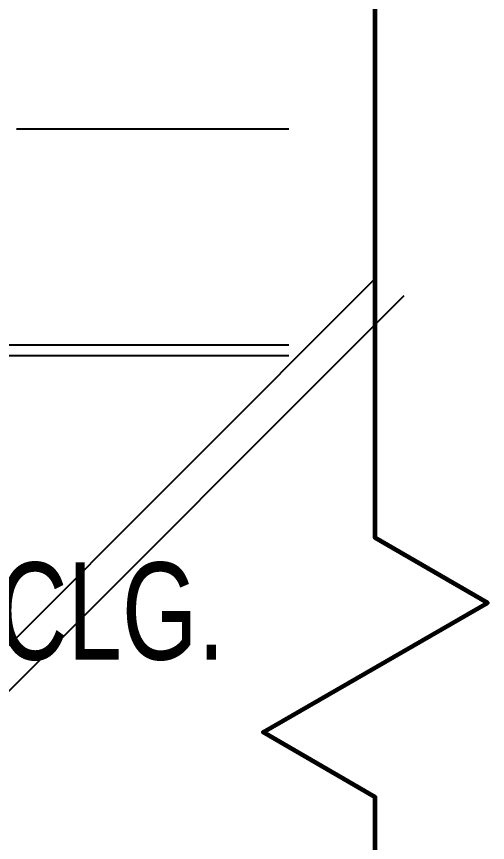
# Model space of a CAD drawing. Header units: inches. Extents: x 43 to 7578, y 1297 to 3809.
# Drawn here: x 5818.56 to 5840.37, y 1958.58 to 1996.81 of the extents above; entities that cross this region are included whole.
import ezdxf

# ---------------------------------------------------------------- set-up
doc = ezdxf.new("R2010")
doc.units = ezdxf.units.IN
doc.header["$LTSCALE"] = 0.5
doc.header["$MEASUREMENT"] = 0
doc.styles.add('Arch-Dim', font='romans.shx', dxfattribs={"width": 0.75})

msp = doc.modelspace()

# ---------------------------------------------------------------- linework, layer by layer
for p, q in [((5818.55979, 1991.61843), (5831.17526, 1991.61843)), ((5726.20624, 1875.71463), (5835.17526, 1984.68364)), ((5727.2669, 1874.65397), (5836.52012, 1983.90719)), ((5745.73137, 1981.61843), (5831.17526, 1981.61843)), ((5745.73137, 1981.11843), (5831.17526, 1981.11843))]:
    msp.add_line(p, q)
at = {"lineweight": 60}
msp.add_lwpolyline([(5835.17526, 1876.68364), (5835.17526, 1900.68364), (5829.9791, 1903.68364), (5840.37141, 1909.68364), (5835.17526, 1912.68364), (5835.17526, 1936.68364), (5835.17526, 1960.68364), (5829.9791, 1963.68364), (5840.37141, 1969.68364), (5835.17526, 1972.68364), (5835.17526, 1996.68364), (5835.17526, 2020.68364), (5829.9791, 2023.68364), (5840.37141, 2029.68364), (5835.17526, 2032.68364), (5835.17526, 2056.68364), (5835.17526, 2080.68364)], dxfattribs=at)

# ---------------------------------------------------------------- texts
at = {"insert": (5785.46675, 1969.2636), "char_height": 4.5, "attachment_point": 4, "style": 'Arch-Dim'}
msp.add_mtext('\\A1;{\\fCityBlueprint|b0|i0|c2|p2;1/2" DRYWALL CLG.}', dxfattribs=at)

doc.saveas('drawing.dxf')
